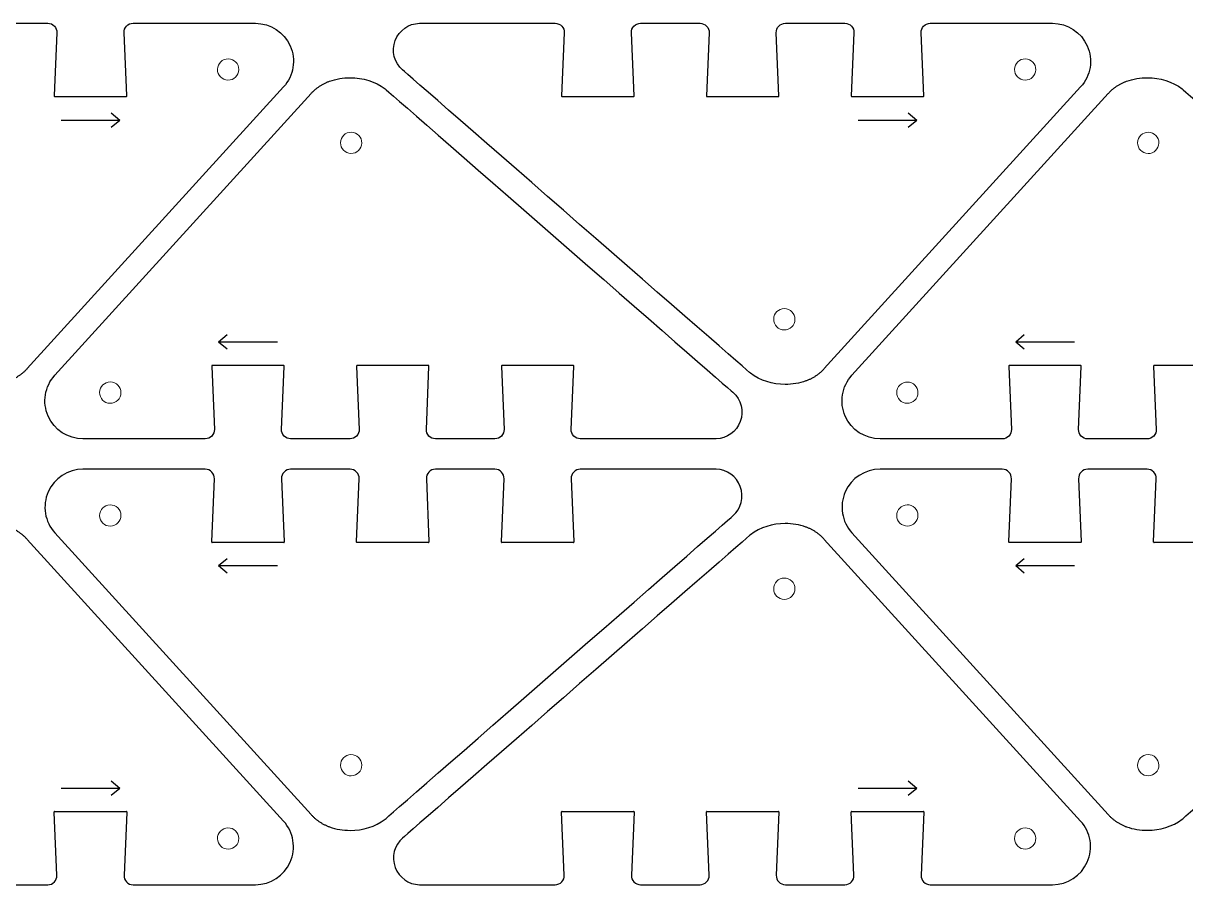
# Model space of a CAD drawing. Header units: millimetres. Extents: x -142 to 139, y -115 to 117.
# Drawn here: x -38.7 to 37.7, y 60.8 to 117.5 of the extents above; entities that cross this region are included whole.
import ezdxf

# ---------------------------------------------------------------- set-up
doc = ezdxf.new("R2010")
doc.units = ezdxf.units.MM
doc.header["$MEASUREMENT"] = 0
doc.layers.add('engrave lines', color=1, linetype='Continuous', true_color=0xff0000)
doc.layers.add('legs', color=178, linetype='Continuous', true_color=0x000000)

msp = doc.modelspace()

# ---------------------------------------------------------------- linework, layer by layer
at = {"layer": 'engrave lines'}
for points in [[(-32.877, 111.595), (-32.31, 111.119)], [(19.505, 111.595), (20.072, 111.119)], [(-36.175, 111.119), (-32.31, 111.119)], [(-32.877, 110.643), (-32.31, 111.119)], [(16.207, 111.119), (20.072, 111.119)], [(19.505, 110.643), (20.072, 111.119)], [(-25.248, 96.995), (-25.815, 96.519)], [(-25.248, 96.043), (-25.815, 96.519)], [(-21.95, 96.519), (-25.815, 96.519)], [(27.134, 96.995), (26.567, 96.519)], [(27.134, 96.043), (26.567, 96.519)], [(30.432, 96.519), (26.567, 96.519)], [(-25.248, 82.275), (-25.815, 81.799)], [(-21.95, 81.799), (-25.815, 81.799)], [(-25.248, 81.323), (-25.815, 81.799)], [(27.134, 82.275), (26.567, 81.799)], [(30.432, 81.799), (26.567, 81.799)], [(27.134, 81.323), (26.567, 81.799)], [(-32.877, 67.675), (-32.31, 67.199)], [(19.505, 67.675), (20.072, 67.199)], [(-36.175, 67.199), (-32.31, 67.199)], [(-32.877, 66.723), (-32.31, 67.199)], [(16.207, 67.199), (20.072, 67.199)], [(19.505, 66.723), (20.072, 67.199)]]:
    msp.add_lwpolyline(points, dxfattribs=at)
at = {"layer": 'legs'}
for points in [[(-31.434, 117.482), (-23.399, 117.48)], [(20.951, 117.479), (28.986, 117.478)], [(-21.55, 113.298), (-38.394, 94.776)], [(30.835, 113.296), (13.991, 94.773)], [(-36.619, 112.722), (-36.62, 112.695)], [(-36.591, 112.664), (-31.888, 112.664)], [(-36.581, 94.341), (-19.737, 112.864)], [(-31.858, 112.695), (-31.859, 112.722)], [(-3.274, 112.719), (-3.275, 112.692)], [(-3.245, 112.661), (1.457, 112.661)], [(1.487, 112.692), (1.486, 112.719)], [(6.246, 112.719), (6.245, 112.692)], [(6.275, 112.661), (10.977, 112.661)], [(11.007, 112.692), (11.006, 112.719)], [(15.766, 112.719), (15.765, 112.692)], [(15.795, 112.661), (20.497, 112.661)], [(15.804, 94.339), (32.648, 112.861)], [(20.527, 112.692), (20.526, 112.719)], [(-26.273, 94.944), (-26.272, 94.918)], [(-21.541, 94.976), (-26.243, 94.976)], [(-21.512, 94.918), (-21.511, 94.944)], [(-16.753, 94.944), (-16.752, 94.918)], [(-12.021, 94.976), (-16.723, 94.976)], [(-11.992, 94.918), (-11.991, 94.944)], [(-7.233, 94.944), (-7.232, 94.918)], [(-2.501, 94.976), (-7.203, 94.976)], [(-2.472, 94.918), (-2.471, 94.944)], [(26.112, 94.942), (26.113, 94.915)], [(30.844, 94.973), (26.142, 94.973)], [(30.873, 94.915), (30.874, 94.942)], [(35.632, 94.942), (35.633, 94.915)], [(40.364, 94.973), (35.662, 94.973)], [(-26.698, 90.158), (-34.732, 90.159)], [(25.688, 90.155), (17.653, 90.156)], [(-26.698, 88.16), (-34.732, 88.159)], [(25.688, 88.163), (17.653, 88.162)], [(-21.55, 65.025), (-38.394, 83.547)], [(-36.581, 83.977), (-19.737, 65.454)], [(-26.273, 83.374), (-26.272, 83.4)], [(-21.541, 83.342), (-26.243, 83.342)], [(-21.512, 83.4), (-21.511, 83.374)], [(-16.753, 83.374), (-16.752, 83.4)], [(-12.021, 83.342), (-16.723, 83.342)], [(-11.992, 83.4), (-11.991, 83.374)], [(-7.233, 83.374), (-7.232, 83.4)], [(-2.501, 83.342), (-7.203, 83.342)], [(-2.472, 83.4), (-2.471, 83.374)], [(30.835, 65.028), (13.991, 83.55)], [(15.804, 83.979), (32.648, 65.457)], [(26.112, 83.376), (26.113, 83.403)], [(30.844, 83.345), (26.142, 83.345)], [(30.873, 83.403), (30.874, 83.376)], [(35.632, 83.376), (35.633, 83.403)], [(40.364, 83.345), (35.662, 83.345)], [(-36.619, 65.602), (-36.62, 65.628)], [(-36.591, 65.66), (-31.888, 65.66)], [(-31.858, 65.628), (-31.859, 65.602)], [(-3.274, 65.604), (-3.275, 65.631)], [(-3.245, 65.662), (1.457, 65.662)], [(1.487, 65.631), (1.486, 65.604)], [(6.246, 65.604), (6.245, 65.631)], [(6.275, 65.662), (10.977, 65.662)], [(11.007, 65.631), (11.006, 65.604)], [(15.766, 65.604), (15.765, 65.631)], [(15.795, 65.662), (20.497, 65.662)], [(20.527, 65.631), (20.526, 65.604)], [(-31.434, 60.842), (-23.399, 60.843)], [(20.951, 60.844), (28.986, 60.845)]]:
    msp.add_lwpolyline(points, dxfattribs=at)
for centre, start, end in [((-36.591, 112.694), 177.59446, 270), ((-31.888, 112.694), 270, 2.40554), ((-3.245, 112.691), 177.59446, 270), ((1.457, 112.691), 270, 2.40554), ((6.275, 112.691), 177.59446, 270), ((10.977, 112.691), 270, 2.40554), ((15.795, 112.691), 177.59446, 270), ((20.497, 112.691), 270, 2.40554), ((-26.243, 94.946), 90, 182.40554), ((-21.541, 94.946), 357.59446, 90), ((-16.723, 94.946), 90, 182.40554), ((-12.021, 94.946), 357.59446, 90), ((-7.203, 94.946), 90, 182.40554), ((-2.501, 94.946), 357.59446, 90), ((26.142, 94.943), 90, 182.40554), ((30.844, 94.943), 357.59446, 90), ((35.662, 94.943), 90, 182.40554), ((-26.243, 83.372), 177.59446, 270), ((-21.541, 83.372), 270, 2.40554), ((-16.723, 83.372), 177.59446, 270), ((-12.021, 83.372), 270, 2.40554), ((-7.203, 83.372), 177.59446, 270), ((-2.501, 83.372), 270, 2.40554), ((26.142, 83.375), 177.59446, 270), ((30.844, 83.375), 270, 2.40554), ((35.662, 83.375), 177.59446, 270), ((-36.591, 65.63), 90, 182.40554), ((-31.888, 65.63), 357.59446, 90), ((-3.245, 65.632), 90, 182.40554), ((1.457, 65.632), 357.59446, 90), ((6.275, 65.632), 90, 182.40554), ((10.977, 65.632), 357.59446, 90), ((15.795, 65.632), 90, 182.40554), ((20.497, 65.632), 357.59446, 90)]:
    msp.add_arc(centre, 0.03, start, end, dxfattribs=at)
for points in [[(-40.954, 117.482), (-40.954, 117.482), (-37.045, 117.482), (-37.045, 117.482)], [(-12.621, 117.48), (-12.62, 117.48), (-3.874, 117.479), (-3.874, 117.479)], [(-3.874, 117.479), (-3.874, 117.479), (-3.7, 117.479), (-3.7, 117.479)], [(1.911, 117.479), (1.911, 117.479), (5.82, 117.479), (5.82, 117.479)], [(11.431, 117.479), (11.431, 117.479), (15.34, 117.479), (15.34, 117.479)], [(-36.446, 116.856), (-36.446, 116.856), (-36.619, 112.722), (-36.619, 112.722)], [(-31.859, 112.722), (-31.859, 112.722), (-32.033, 116.856), (-32.033, 116.856)], [(-3.101, 116.854), (-3.101, 116.854), (-3.274, 112.719), (-3.274, 112.719)], [(1.486, 112.719), (1.486, 112.719), (1.312, 116.854), (1.312, 116.854)], [(6.419, 116.854), (6.419, 116.854), (6.246, 112.719), (6.246, 112.719)], [(11.006, 112.719), (11.006, 112.719), (10.832, 116.854), (10.832, 116.854)], [(15.939, 116.854), (15.939, 116.854), (15.766, 112.719), (15.766, 112.719)], [(20.526, 112.719), (20.526, 112.719), (20.352, 116.854), (20.352, 116.854)], [(-18.526, 113.671), (-18.097, 113.824), (-17.632, 113.901), (-17.167, 113.901)], [(-17.167, 113.901), (-16.339, 113.901), (-15.512, 113.657), (-14.879, 113.168)], [(33.859, 113.668), (34.289, 113.821), (34.753, 113.898), (35.218, 113.898)], [(35.218, 113.898), (36.046, 113.898), (36.873, 113.654), (37.506, 113.166)], [(-26.272, 94.918), (-26.272, 94.918), (-26.098, 90.783), (-26.098, 90.783)], [(-21.686, 90.783), (-21.686, 90.783), (-21.512, 94.918), (-21.512, 94.918)], [(-16.752, 94.918), (-16.752, 94.918), (-16.578, 90.783), (-16.578, 90.783)], [(-12.166, 90.783), (-12.166, 90.783), (-11.992, 94.918), (-11.992, 94.918)], [(-7.232, 94.918), (-7.232, 94.918), (-7.058, 90.783), (-7.058, 90.783)], [(-2.646, 90.783), (-2.646, 90.783), (-2.472, 94.918), (-2.472, 94.918)], [(26.113, 94.915), (26.113, 94.915), (26.287, 90.78), (26.287, 90.78)], [(30.7, 90.78), (30.7, 90.78), (30.873, 94.915), (30.873, 94.915)], [(35.633, 94.915), (35.633, 94.915), (35.807, 90.78), (35.807, 90.78)], [(11.421, 93.736), (10.593, 93.736), (9.766, 93.98), (9.133, 94.469)], [(12.78, 93.966), (12.35, 93.813), (11.886, 93.736), (11.421, 93.736)], [(-17.178, 90.158), (-17.178, 90.158), (-21.086, 90.158), (-21.086, 90.158)], [(-7.658, 90.158), (-7.658, 90.158), (-11.566, 90.158), (-11.566, 90.158)], [(-1.872, 90.157), (-1.872, 90.157), (-2.046, 90.158), (-2.046, 90.158)], [(6.874, 90.157), (6.874, 90.157), (-1.872, 90.157), (-1.872, 90.157)], [(35.208, 90.155), (35.208, 90.155), (31.299, 90.155), (31.299, 90.155)], [(-17.178, 88.16), (-17.178, 88.16), (-21.086, 88.16), (-21.086, 88.16)], [(-7.658, 88.16), (-7.658, 88.16), (-11.566, 88.16), (-11.566, 88.16)], [(-1.872, 88.161), (-1.872, 88.161), (-2.046, 88.16), (-2.046, 88.16)], [(6.874, 88.161), (6.874, 88.161), (-1.872, 88.161), (-1.872, 88.161)], [(35.208, 88.163), (35.208, 88.163), (31.299, 88.163), (31.299, 88.163)], [(-26.272, 83.4), (-26.272, 83.4), (-26.098, 87.535), (-26.098, 87.535)], [(-21.686, 87.535), (-21.686, 87.535), (-21.512, 83.4), (-21.512, 83.4)], [(-16.752, 83.4), (-16.752, 83.4), (-16.578, 87.535), (-16.578, 87.535)], [(-12.166, 87.535), (-12.166, 87.535), (-11.992, 83.4), (-11.992, 83.4)], [(-7.232, 83.4), (-7.232, 83.4), (-7.058, 87.535), (-7.058, 87.535)], [(-2.646, 87.535), (-2.646, 87.535), (-2.472, 83.4), (-2.472, 83.4)], [(26.113, 83.403), (26.113, 83.403), (26.287, 87.538), (26.287, 87.538)], [(30.7, 87.538), (30.7, 87.538), (30.873, 83.403), (30.873, 83.403)], [(35.633, 83.403), (35.633, 83.403), (35.807, 87.538), (35.807, 87.538)], [(11.421, 84.587), (10.593, 84.587), (9.766, 84.343), (9.133, 83.855)], [(12.78, 84.357), (12.35, 84.51), (11.886, 84.587), (11.421, 84.587)], [(-36.446, 61.467), (-36.446, 61.467), (-36.619, 65.602), (-36.619, 65.602)], [(-31.859, 65.602), (-31.859, 65.602), (-32.033, 61.467), (-32.033, 61.467)], [(-17.167, 64.417), (-16.339, 64.417), (-15.512, 64.661), (-14.879, 65.15)], [(-3.101, 61.469), (-3.101, 61.469), (-3.274, 65.604), (-3.274, 65.604)], [(1.486, 65.604), (1.486, 65.604), (1.312, 61.469), (1.312, 61.469)], [(6.419, 61.469), (6.419, 61.469), (6.246, 65.604), (6.246, 65.604)], [(11.006, 65.604), (11.006, 65.604), (10.832, 61.469), (10.832, 61.469)], [(15.939, 61.469), (15.939, 61.469), (15.766, 65.604), (15.766, 65.604)], [(20.526, 65.604), (20.526, 65.604), (20.352, 61.469), (20.352, 61.469)], [(35.218, 64.42), (36.046, 64.42), (36.874, 64.664), (37.506, 65.152)], [(-18.526, 64.647), (-18.096, 64.494), (-17.632, 64.417), (-17.167, 64.417)], [(33.859, 64.65), (34.289, 64.497), (34.753, 64.42), (35.218, 64.42)], [(-40.954, 60.842), (-40.954, 60.842), (-37.045, 60.842), (-37.045, 60.842)], [(-12.621, 60.843), (-12.62, 60.843), (-3.874, 60.844), (-3.874, 60.844)], [(-3.874, 60.844), (-3.874, 60.844), (-3.7, 60.844), (-3.7, 60.844)], [(1.911, 60.844), (1.911, 60.844), (5.82, 60.844), (5.82, 60.844)], [(11.431, 60.844), (11.431, 60.844), (15.34, 60.844), (15.34, 60.844)]]:
    msp.add_open_spline(points, degree=3, dxfattribs=at)
for points, knots in [([(-37.045, 117.482), (-36.882, 117.482), (-36.725, 117.415), (-36.612, 117.297), (-36.499, 117.179), (-36.439, 117.02), (-36.446, 116.856)], [66.647829, 66.647829, 66.647829, 66.647829, 67.147829, 67.147829, 67.147829, 67.647829, 67.647829, 67.647829, 67.647829]), ([(-32.033, 116.856), (-32.04, 117.02), (-31.98, 117.179), (-31.867, 117.297), (-31.754, 117.415), (-31.597, 117.482), (-31.434, 117.482)], [5.852461, 5.852461, 5.852461, 5.852461, 6.352461, 6.352461, 6.352461, 6.852461, 6.852461, 6.852461, 6.852461]), ([(-23.399, 117.48), (-22.409, 117.48), (-21.513, 116.897), (-21.113, 115.991), (-20.713, 115.086), (-20.884, 114.03), (-21.55, 113.298)], [14.887061, 14.887061, 14.887061, 14.887061, 15.387061, 15.387061, 15.387061, 15.887061, 15.887061, 15.887061, 15.887061]), ([(9.133, 94.469), (9.133, 94.469), (-13.175, 113.932), (-13.725, 114.412), (-14.275, 114.891), (-14.469, 115.662), (-14.213, 116.345), (-13.963, 117.014), (-13.332, 117.462), (-12.621, 117.48)], [43.9499271, 43.9499271, 43.9499271, 43.9499271, 44.2832604, 44.2832604, 44.2832604, 44.6165937, 44.6165937, 44.6165937, 44.9429067, 44.9429067, 44.9429067, 44.9429067]), ([(-3.7, 117.479), (-3.536, 117.479), (-3.38, 117.412), (-3.267, 117.294), (-3.154, 117.176), (-3.094, 117.017), (-3.101, 116.854)], [46.942907, 46.942907, 46.942907, 46.942907, 47.442907, 47.442907, 47.442907, 47.942907, 47.942907, 47.942907, 47.942907]), ([(1.312, 116.854), (1.305, 117.017), (1.365, 117.176), (1.478, 117.294), (1.592, 117.412), (1.748, 117.479), (1.911, 117.479)], [54.795368, 54.795368, 54.795368, 54.795368, 55.295368, 55.295368, 55.295368, 55.795368, 55.795368, 55.795368, 55.795368]), ([(5.82, 117.479), (5.984, 117.479), (6.14, 117.412), (6.253, 117.294), (6.366, 117.176), (6.426, 117.017), (6.419, 116.854)], [56.795368, 56.795368, 56.795368, 56.795368, 57.295368, 57.295368, 57.295368, 57.795368, 57.795368, 57.795368, 57.795368]), ([(10.832, 116.854), (10.825, 117.017), (10.885, 117.176), (10.998, 117.294), (11.112, 117.412), (11.268, 117.479), (11.431, 117.479)], [64.647829, 64.647829, 64.647829, 64.647829, 65.147829, 65.147829, 65.147829, 65.647829, 65.647829, 65.647829, 65.647829]), ([(15.34, 117.479), (15.504, 117.479), (15.66, 117.412), (15.773, 117.294), (15.886, 117.176), (15.946, 117.017), (15.939, 116.854)], [66.647829, 66.647829, 66.647829, 66.647829, 67.147829, 67.147829, 67.147829, 67.647829, 67.647829, 67.647829, 67.647829]), ([(20.352, 116.854), (20.345, 117.017), (20.405, 117.176), (20.518, 117.294), (20.632, 117.412), (20.788, 117.479), (20.951, 117.479)], [5.852461, 5.852461, 5.852461, 5.852461, 6.352461, 6.352461, 6.352461, 6.852461, 6.852461, 6.852461, 6.852461]), ([(28.986, 117.478), (29.976, 117.478), (30.872, 116.894), (31.272, 115.989), (31.673, 115.084), (31.501, 114.028), (30.835, 113.296)], [14.887061, 14.887061, 14.887061, 14.887061, 15.387061, 15.387061, 15.387061, 15.887061, 15.887061, 15.887061, 15.887061]), ([(-14.879, 113.168), (-14.879, 113.168), (7.428, 93.705), (7.978, 93.225), (8.528, 92.746), (8.723, 91.975), (8.467, 91.292), (8.217, 90.623), (7.585, 90.175), (6.874, 90.157)], [43.9499271, 43.9499271, 43.9499271, 43.9499271, 44.2832604, 44.2832604, 44.2832604, 44.6165937, 44.6165937, 44.6165937, 44.9429067, 44.9429067, 44.9429067, 44.9429067]), ([(37.506, 113.166), (37.506, 113.166), (59.814, 93.702), (60.364, 93.223), (60.914, 92.743), (61.108, 91.973), (60.852, 91.289), (60.602, 90.621), (59.971, 90.173), (59.26, 90.154)], [43.9499271, 43.9499271, 43.9499271, 43.9499271, 44.2832604, 44.2832604, 44.2832604, 44.6165937, 44.6165937, 44.6165937, 44.9429067, 44.9429067, 44.9429067, 44.9429067]), ([(-34.732, 90.159), (-35.722, 90.159), (-36.618, 90.743), (-37.019, 91.648), (-37.419, 92.553), (-37.247, 93.609), (-36.581, 94.341)], [14.887061, 14.887061, 14.887061, 14.887061, 15.387061, 15.387061, 15.387061, 15.887061, 15.887061, 15.887061, 15.887061]), ([(17.653, 90.156), (16.663, 90.157), (15.767, 90.74), (15.367, 91.646), (14.966, 92.551), (15.138, 93.607), (15.804, 94.339)], [14.887061, 14.887061, 14.887061, 14.887061, 15.387061, 15.387061, 15.387061, 15.887061, 15.887061, 15.887061, 15.887061]), ([(-26.098, 90.783), (-26.091, 90.62), (-26.151, 90.461), (-26.265, 90.343), (-26.378, 90.225), (-26.534, 90.158), (-26.698, 90.158)], [5.852461, 5.852461, 5.852461, 5.852461, 6.352461, 6.352461, 6.352461, 6.852461, 6.852461, 6.852461, 6.852461]), ([(-21.086, 90.158), (-21.25, 90.158), (-21.406, 90.225), (-21.519, 90.343), (-21.632, 90.461), (-21.693, 90.62), (-21.686, 90.783)], [66.647829, 66.647829, 66.647829, 66.647829, 67.147829, 67.147829, 67.147829, 67.647829, 67.647829, 67.647829, 67.647829]), ([(-16.578, 90.783), (-16.571, 90.62), (-16.631, 90.461), (-16.745, 90.343), (-16.858, 90.225), (-17.014, 90.158), (-17.178, 90.158)], [64.647829, 64.647829, 64.647829, 64.647829, 65.147829, 65.147829, 65.147829, 65.647829, 65.647829, 65.647829, 65.647829]), ([(-11.566, 90.158), (-11.73, 90.158), (-11.886, 90.225), (-11.999, 90.343), (-12.112, 90.461), (-12.173, 90.62), (-12.166, 90.783)], [56.795368, 56.795368, 56.795368, 56.795368, 57.295368, 57.295368, 57.295368, 57.795368, 57.795368, 57.795368, 57.795368]), ([(-7.058, 90.783), (-7.051, 90.62), (-7.111, 90.461), (-7.225, 90.343), (-7.338, 90.225), (-7.494, 90.158), (-7.658, 90.158)], [54.795368, 54.795368, 54.795368, 54.795368, 55.295368, 55.295368, 55.295368, 55.795368, 55.795368, 55.795368, 55.795368]), ([(-2.046, 90.158), (-2.21, 90.158), (-2.366, 90.225), (-2.479, 90.343), (-2.592, 90.461), (-2.653, 90.62), (-2.646, 90.783)], [46.942907, 46.942907, 46.942907, 46.942907, 47.442907, 47.442907, 47.442907, 47.942907, 47.942907, 47.942907, 47.942907]), ([(26.287, 90.78), (26.294, 90.617), (26.234, 90.458), (26.121, 90.34), (26.007, 90.222), (25.851, 90.155), (25.688, 90.155)], [5.852461, 5.852461, 5.852461, 5.852461, 6.352461, 6.352461, 6.352461, 6.852461, 6.852461, 6.852461, 6.852461]), ([(31.299, 90.155), (31.135, 90.155), (30.979, 90.222), (30.866, 90.34), (30.753, 90.458), (30.693, 90.617), (30.7, 90.78)], [66.647829, 66.647829, 66.647829, 66.647829, 67.147829, 67.147829, 67.147829, 67.647829, 67.647829, 67.647829, 67.647829]), ([(35.807, 90.78), (35.814, 90.617), (35.754, 90.458), (35.641, 90.34), (35.527, 90.222), (35.371, 90.155), (35.208, 90.155)], [64.647829, 64.647829, 64.647829, 64.647829, 65.147829, 65.147829, 65.147829, 65.647829, 65.647829, 65.647829, 65.647829]), ([(-34.732, 88.159), (-35.722, 88.159), (-36.618, 87.575), (-37.018, 86.67), (-37.419, 85.765), (-37.247, 84.709), (-36.581, 83.977)], [14.887061, 14.887061, 14.887061, 14.887061, 15.387061, 15.387061, 15.387061, 15.887061, 15.887061, 15.887061, 15.887061]), ([(-26.098, 87.535), (-26.091, 87.698), (-26.151, 87.857), (-26.265, 87.975), (-26.378, 88.094), (-26.534, 88.16), (-26.698, 88.16)], [5.852461, 5.852461, 5.852461, 5.852461, 6.352461, 6.352461, 6.352461, 6.852461, 6.852461, 6.852461, 6.852461]), ([(-21.086, 88.16), (-21.25, 88.16), (-21.406, 88.094), (-21.519, 87.975), (-21.632, 87.857), (-21.692, 87.698), (-21.686, 87.535)], [66.647829, 66.647829, 66.647829, 66.647829, 67.147829, 67.147829, 67.147829, 67.647829, 67.647829, 67.647829, 67.647829]), ([(-16.578, 87.535), (-16.571, 87.698), (-16.631, 87.857), (-16.745, 87.975), (-16.858, 88.094), (-17.014, 88.16), (-17.178, 88.16)], [64.647829, 64.647829, 64.647829, 64.647829, 65.147829, 65.147829, 65.147829, 65.647829, 65.647829, 65.647829, 65.647829]), ([(-14.879, 65.15), (-14.879, 65.15), (7.429, 84.613), (7.979, 85.093), (8.529, 85.572), (8.723, 86.343), (8.467, 87.026), (8.217, 87.695), (7.586, 88.143), (6.874, 88.161)], [43.9499271, 43.9499271, 43.9499271, 43.9499271, 44.2832604, 44.2832604, 44.2832604, 44.6165937, 44.6165937, 44.6165937, 44.9429067, 44.9429067, 44.9429067, 44.9429067]), ([(-11.566, 88.16), (-11.73, 88.16), (-11.886, 88.094), (-11.999, 87.975), (-12.112, 87.857), (-12.172, 87.698), (-12.166, 87.535)], [56.795368, 56.795368, 56.795368, 56.795368, 57.295368, 57.295368, 57.295368, 57.795368, 57.795368, 57.795368, 57.795368]), ([(-7.058, 87.535), (-7.051, 87.698), (-7.111, 87.857), (-7.225, 87.975), (-7.338, 88.094), (-7.494, 88.16), (-7.658, 88.16)], [54.795368, 54.795368, 54.795368, 54.795368, 55.295368, 55.295368, 55.295368, 55.795368, 55.795368, 55.795368, 55.795368]), ([(-2.046, 88.16), (-2.21, 88.16), (-2.366, 88.094), (-2.479, 87.975), (-2.592, 87.857), (-2.652, 87.698), (-2.646, 87.535)], [46.942907, 46.942907, 46.942907, 46.942907, 47.442907, 47.442907, 47.442907, 47.942907, 47.942907, 47.942907, 47.942907]), ([(17.653, 88.162), (16.663, 88.162), (15.767, 87.578), (15.367, 86.673), (14.967, 85.767), (15.138, 84.711), (15.804, 83.979)], [14.887061, 14.887061, 14.887061, 14.887061, 15.387061, 15.387061, 15.387061, 15.887061, 15.887061, 15.887061, 15.887061]), ([(26.287, 87.538), (26.294, 87.701), (26.234, 87.86), (26.121, 87.978), (26.008, 88.096), (25.851, 88.163), (25.688, 88.163)], [5.852461, 5.852461, 5.852461, 5.852461, 6.352461, 6.352461, 6.352461, 6.852461, 6.852461, 6.852461, 6.852461]), ([(31.299, 88.163), (31.136, 88.163), (30.979, 88.096), (30.866, 87.978), (30.753, 87.86), (30.693, 87.701), (30.7, 87.538)], [66.647829, 66.647829, 66.647829, 66.647829, 67.147829, 67.147829, 67.147829, 67.647829, 67.647829, 67.647829, 67.647829]), ([(35.807, 87.538), (35.814, 87.701), (35.754, 87.86), (35.641, 87.978), (35.528, 88.096), (35.371, 88.163), (35.208, 88.163)], [64.647829, 64.647829, 64.647829, 64.647829, 65.147829, 65.147829, 65.147829, 65.647829, 65.647829, 65.647829, 65.647829]), ([(37.506, 65.152), (37.506, 65.152), (59.814, 84.616), (60.364, 85.095), (60.914, 85.575), (61.109, 86.345), (60.852, 87.029), (60.602, 87.698), (59.971, 88.145), (59.26, 88.164)], [43.9499271, 43.9499271, 43.9499271, 43.9499271, 44.2832604, 44.2832604, 44.2832604, 44.6165937, 44.6165937, 44.6165937, 44.9429067, 44.9429067, 44.9429067, 44.9429067]), ([(9.133, 83.855), (9.133, 83.855), (-13.175, 64.391), (-13.725, 63.912), (-14.275, 63.432), (-14.469, 62.662), (-14.213, 61.978), (-13.963, 61.309), (-13.332, 60.862), (-12.621, 60.843)], [43.9499271, 43.9499271, 43.9499271, 43.9499271, 44.2832604, 44.2832604, 44.2832604, 44.6165937, 44.6165937, 44.6165937, 44.9429067, 44.9429067, 44.9429067, 44.9429067]), ([(-23.399, 60.843), (-22.409, 60.843), (-21.513, 61.427), (-21.113, 62.332), (-20.713, 63.237), (-20.884, 64.293), (-21.55, 65.025)], [14.887061, 14.887061, 14.887061, 14.887061, 15.387061, 15.387061, 15.387061, 15.887061, 15.887061, 15.887061, 15.887061]), ([(28.986, 60.845), (29.976, 60.846), (30.872, 61.429), (31.272, 62.335), (31.673, 63.24), (31.501, 64.296), (30.835, 65.028)], [14.887061, 14.887061, 14.887061, 14.887061, 15.387061, 15.387061, 15.387061, 15.887061, 15.887061, 15.887061, 15.887061]), ([(-37.045, 60.842), (-36.882, 60.842), (-36.725, 60.908), (-36.612, 61.026), (-36.499, 61.144), (-36.439, 61.304), (-36.446, 61.467)], [66.647829, 66.647829, 66.647829, 66.647829, 67.147829, 67.147829, 67.147829, 67.647829, 67.647829, 67.647829, 67.647829]), ([(-32.033, 61.467), (-32.04, 61.304), (-31.98, 61.144), (-31.867, 61.026), (-31.754, 60.908), (-31.597, 60.842), (-31.434, 60.842)], [5.852461, 5.852461, 5.852461, 5.852461, 6.352461, 6.352461, 6.352461, 6.852461, 6.852461, 6.852461, 6.852461]), ([(-3.7, 60.844), (-3.536, 60.844), (-3.38, 60.911), (-3.267, 61.029), (-3.154, 61.147), (-3.094, 61.306), (-3.101, 61.469)], [46.942907, 46.942907, 46.942907, 46.942907, 47.442907, 47.442907, 47.442907, 47.942907, 47.942907, 47.942907, 47.942907]), ([(1.312, 61.469), (1.305, 61.306), (1.365, 61.147), (1.478, 61.029), (1.592, 60.911), (1.748, 60.844), (1.911, 60.844)], [54.795368, 54.795368, 54.795368, 54.795368, 55.295368, 55.295368, 55.295368, 55.795368, 55.795368, 55.795368, 55.795368]), ([(5.82, 60.844), (5.984, 60.844), (6.14, 60.911), (6.253, 61.029), (6.366, 61.147), (6.426, 61.306), (6.419, 61.469)], [56.795368, 56.795368, 56.795368, 56.795368, 57.295368, 57.295368, 57.295368, 57.795368, 57.795368, 57.795368, 57.795368]), ([(10.832, 61.469), (10.825, 61.306), (10.885, 61.147), (10.998, 61.029), (11.112, 60.911), (11.268, 60.844), (11.431, 60.844)], [64.647829, 64.647829, 64.647829, 64.647829, 65.147829, 65.147829, 65.147829, 65.647829, 65.647829, 65.647829, 65.647829]), ([(15.34, 60.844), (15.504, 60.844), (15.66, 60.911), (15.773, 61.029), (15.886, 61.147), (15.946, 61.306), (15.939, 61.469)], [66.647829, 66.647829, 66.647829, 66.647829, 67.147829, 67.147829, 67.147829, 67.647829, 67.647829, 67.647829, 67.647829]), ([(20.352, 61.469), (20.345, 61.306), (20.405, 61.147), (20.518, 61.029), (20.632, 60.911), (20.788, 60.844), (20.951, 60.844)], [5.852461, 5.852461, 5.852461, 5.852461, 6.352461, 6.352461, 6.352461, 6.852461, 6.852461, 6.852461, 6.852461])]:
    msp.add_open_spline(points, degree=3, knots=knots, dxfattribs=at)
at = {"layer": 'legs', "lineweight": 5}
for points in [[(-24.493, 114.431), (-24.499, 114.045), (-24.817, 113.736), (-25.204, 113.742), (-25.59, 113.748), (-25.899, 114.066), (-25.893, 114.453), (-25.887, 114.839), (-25.569, 115.148), (-25.182, 115.142), (-24.795, 115.136), (-24.487, 114.818), (-24.493, 114.431)], [(27.892, 114.429), (27.886, 114.042), (27.568, 113.733), (27.182, 113.739), (26.795, 113.745), (26.487, 114.064), (26.492, 114.45), (26.498, 114.837), (26.817, 115.145), (27.203, 115.139), (27.59, 115.133), (27.898, 114.815), (27.892, 114.429)], [(-17.808, 109.629), (-17.802, 110.016), (-17.483, 110.324), (-17.097, 110.318), (-16.71, 110.313), (-16.402, 109.994), (-16.408, 109.608), (-16.414, 109.221), (-16.732, 108.913), (-17.119, 108.919), (-17.505, 108.925), (-17.814, 109.243), (-17.808, 109.629)], [(34.578, 109.627), (34.583, 110.013), (34.902, 110.322), (35.288, 110.316), (35.675, 110.31), (35.983, 109.992), (35.977, 109.605), (35.971, 109.219), (35.653, 108.91), (35.267, 108.916), (34.88, 108.922), (34.572, 109.24), (34.578, 109.627)], [(12.061, 98.007), (12.056, 97.621), (11.737, 97.312), (11.351, 97.318), (10.964, 97.324), (10.656, 97.643), (10.662, 98.029), (10.668, 98.416), (10.986, 98.724), (11.372, 98.718), (11.759, 98.712), (12.067, 98.394), (12.061, 98.007)], [(-33.638, 93.208), (-33.633, 93.595), (-33.314, 93.903), (-32.928, 93.897), (-32.541, 93.892), (-32.233, 93.573), (-32.239, 93.187), (-32.245, 92.8), (-32.563, 92.492), (-32.949, 92.498), (-33.336, 92.504), (-33.644, 92.822), (-33.638, 93.208)], [(18.747, 93.206), (18.753, 93.592), (19.071, 93.901), (19.457, 93.895), (19.844, 93.889), (20.152, 93.571), (20.147, 93.184), (20.141, 92.798), (19.822, 92.489), (19.436, 92.495), (19.049, 92.501), (18.741, 92.819), (18.747, 93.206)], [(-33.638, 85.11), (-33.632, 84.723), (-33.314, 84.415), (-32.928, 84.421), (-32.541, 84.427), (-32.233, 84.745), (-32.239, 85.131), (-32.244, 85.518), (-32.563, 85.826), (-32.949, 85.82), (-33.336, 85.814), (-33.644, 85.496), (-33.638, 85.11)], [(18.747, 85.112), (18.753, 84.726), (19.071, 84.417), (19.458, 84.423), (19.844, 84.429), (20.153, 84.747), (20.147, 85.134), (20.141, 85.52), (19.822, 85.829), (19.436, 85.823), (19.049, 85.817), (18.741, 85.499), (18.747, 85.112)], [(12.061, 80.316), (12.056, 80.702), (11.737, 81.011), (11.351, 81.005), (10.964, 80.999), (10.656, 80.681), (10.662, 80.294), (10.668, 79.908), (10.986, 79.599), (11.372, 79.605), (11.759, 79.611), (12.067, 79.929), (12.061, 80.316)], [(-17.808, 68.689), (-17.802, 68.302), (-17.483, 67.994), (-17.097, 68), (-16.71, 68.006), (-16.402, 68.324), (-16.408, 68.71), (-16.414, 69.097), (-16.732, 69.405), (-17.118, 69.399), (-17.505, 69.393), (-17.813, 69.075), (-17.808, 68.689)], [(34.578, 68.691), (34.584, 68.305), (34.902, 67.996), (35.288, 68.002), (35.675, 68.008), (35.983, 68.326), (35.977, 68.713), (35.971, 69.099), (35.653, 69.408), (35.267, 69.402), (34.88, 69.396), (34.572, 69.078), (34.578, 68.691)], [(-24.493, 63.892), (-24.499, 64.279), (-24.817, 64.587), (-25.204, 64.581), (-25.59, 64.575), (-25.899, 64.257), (-25.893, 63.871), (-25.887, 63.484), (-25.569, 63.175), (-25.182, 63.181), (-24.795, 63.187), (-24.487, 63.506), (-24.493, 63.892)], [(27.892, 63.895), (27.886, 64.281), (27.568, 64.59), (27.182, 64.584), (26.795, 64.578), (26.487, 64.26), (26.492, 63.873), (26.498, 63.487), (26.817, 63.178), (27.203, 63.184), (27.59, 63.19), (27.898, 63.508), (27.892, 63.895)]]:
    msp.add_open_spline(points, degree=3, knots=[0, 0, 0, 0, 0.25, 0.25, 0.25, 0.5, 0.5, 0.5, 0.75, 0.75, 0.75, 1, 1, 1, 1], dxfattribs=at)
at = {"layer": 'legs'}
for points in [[(-19.737, 112.864), (-19.233, 113.419), (-18.526, 113.671)], [(32.648, 112.861), (33.152, 113.416), (33.859, 113.668)], [(-38.394, 94.776), (-38.899, 94.221), (-39.605, 93.969)], [(13.991, 94.773), (13.487, 94.218), (12.78, 93.966)], [(-38.394, 83.547), (-38.899, 84.102), (-39.605, 84.354)], [(13.991, 83.55), (13.487, 84.105), (12.78, 84.357)], [(-19.737, 65.454), (-19.233, 64.9), (-18.526, 64.647)], [(32.648, 65.457), (33.153, 64.902), (33.859, 64.65)]]:
    msp.add_rational_spline(points, [1, 0.970142658868, 1], degree=2, dxfattribs=at)

doc.saveas('drawing.dxf')
